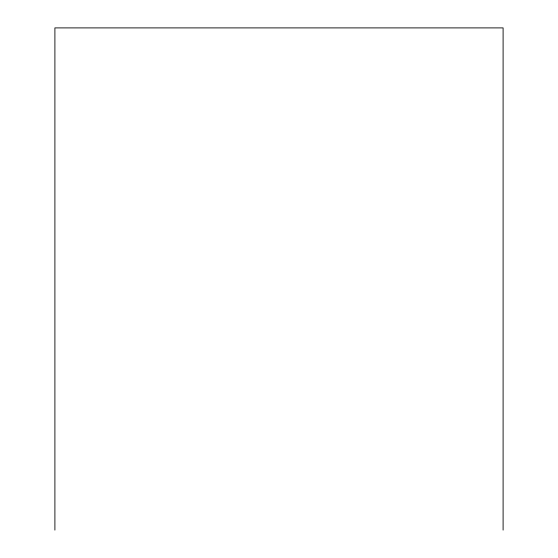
<?xml version="1.0" encoding="UTF-8"?>
<svg xmlns="http://www.w3.org/2000/svg" width="558" height="558" viewBox="0 0 558 558"><rect width="100%" height="100%" fill="white"/><g stroke="black" fill="none" stroke-linecap="round" stroke-linejoin="round"><path stroke-width="0.84" d="M503.1 530.1L503.1 27.9L54.9 27.9L54.9 530.1"/></g></svg>
